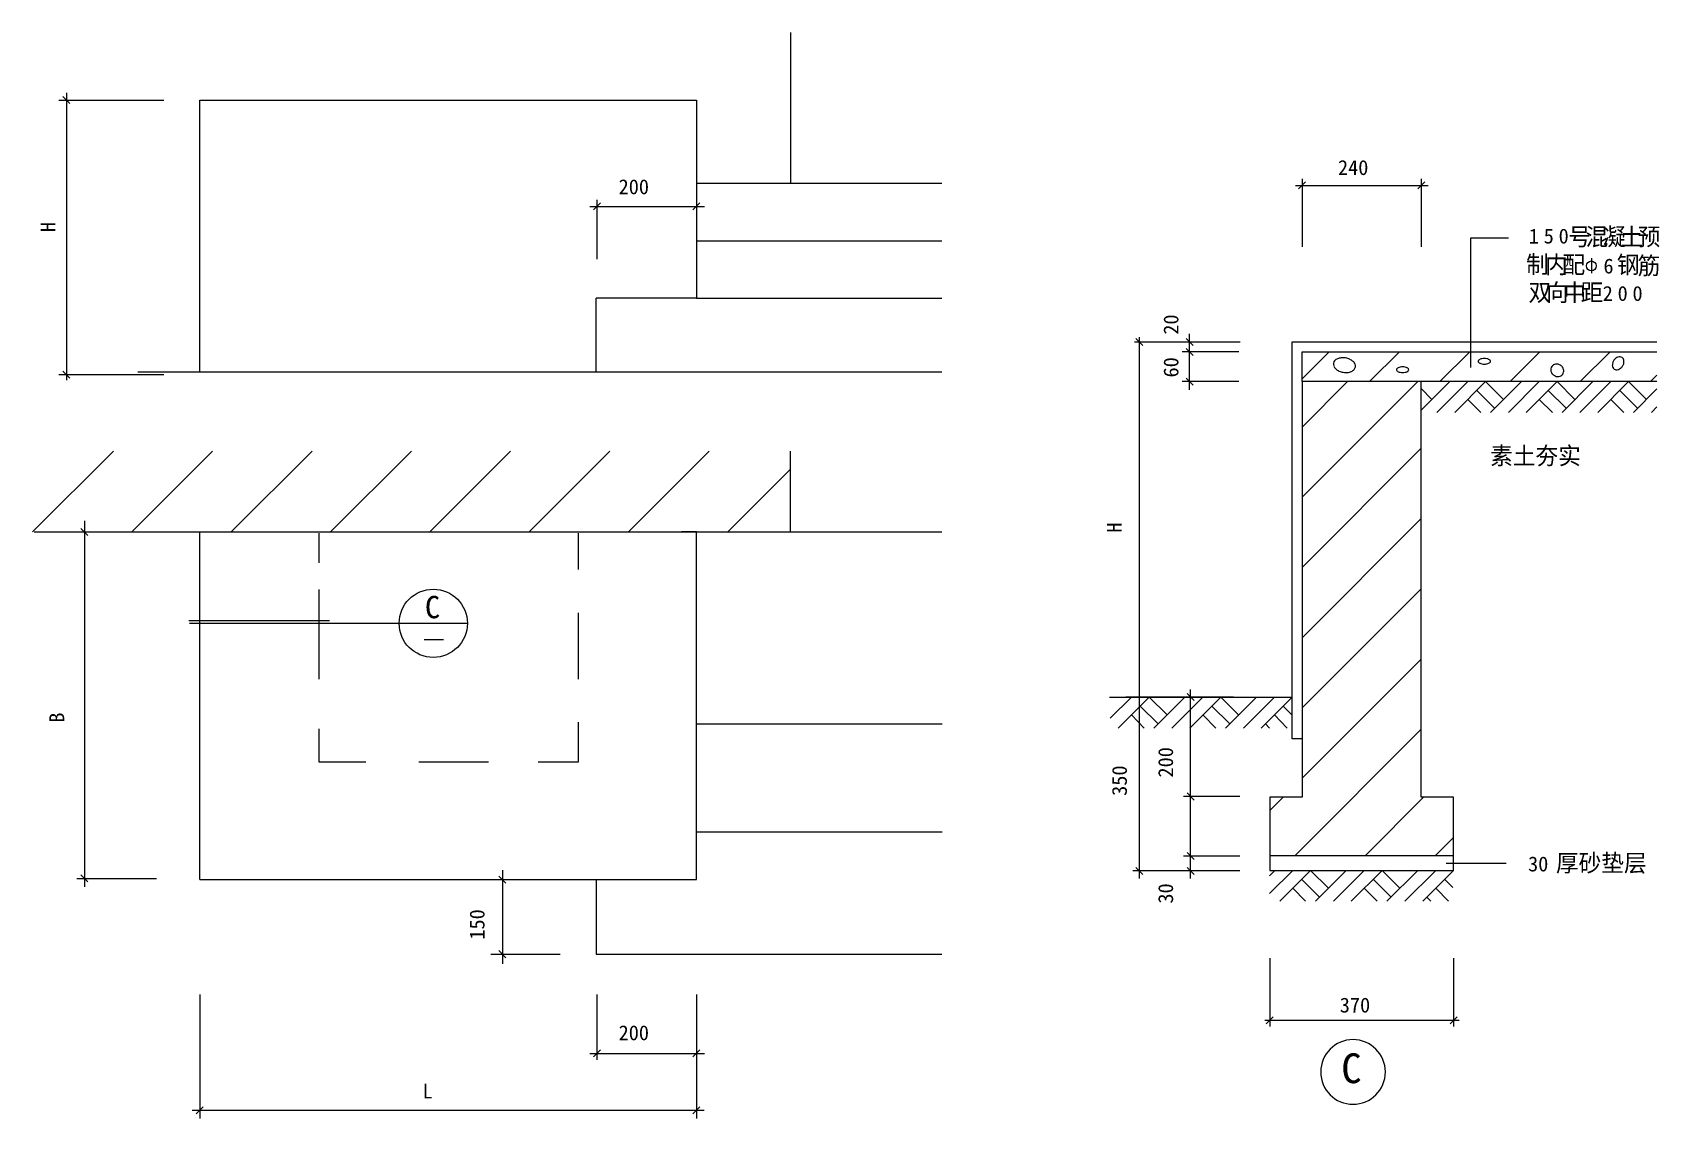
# Model space of a CAD drawing. Header units: metres. Extents: x 314 to 423, y 313 to 386.
import ezdxf

# ---------------------------------------------------------------- set-up
doc = ezdxf.new("R2010")
doc.units = ezdxf.units.M

msp = doc.modelspace()

# ---------------------------------------------------------------- linework, layer by layer
for p, q in [((365.17, 376.19), (365.17, 386.29)), ((316.55, 382.25), (316.55, 362.96)), ((316.04, 381.76), (323.08, 381.76)), ((358.83, 376.19), (375.31, 376.19)), ((399.04, 376.02), (407.96, 376.02)), ((399.49, 376.47), (399.49, 371.9)), ((407.49, 376.47), (407.49, 371.9)), ((351.69, 374.62), (359.38, 374.62)), ((352.16, 375.06), (352.16, 371.09)), ((410.82, 363.81), (410.82, 372.51)), ((410.82, 372.51), (413.34, 372.51)), ((358.83, 372.32), (375.31, 372.32)), ((418.91, 371.14), (418.91, 370.15)), ((358.83, 368.46), (352.1, 368.46)), ((352.1, 363.51), (352.1, 368.46)), ((358.83, 368.46), (375.31, 368.46)), ((391.93, 362.32), (391.93, 366.06)), ((395.34, 365.52), (388.25, 365.52)), ((388.57, 329.52), (388.57, 365.85)), ((395.24, 364.86), (391.44, 364.86)), ((398.83, 365.54), (408.16, 365.54)), ((398.83, 338.89), (398.83, 365.54)), ((399.49, 363.06), (401.31, 364.87)), ((404.02, 362.87), (406.02, 364.87)), ((408.16, 365.54), (423.31, 365.54)), ((408.74, 362.87), (410.74, 364.87)), ((413.45, 362.87), (415.45, 364.87)), ((418.16, 362.87), (420.16, 364.87)), ((316.04, 363.33), (323.08, 363.33)), ((321.34, 363.51), (375.31, 363.51)), ((395.24, 362.86), (391.44, 362.86)), ((399.49, 355.1), (407.26, 362.87)), ((399.49, 359.81), (402.55, 362.87)), ((409.41, 362.87), (407.49, 360.95)), ((410.61, 362.87), (408.54, 360.8)), ((411.81, 362.87), (409.74, 360.8)), ((413.01, 361.67), (411.81, 362.87)), ((414.21, 362.87), (412.14, 360.8)), ((415.41, 362.87), (413.34, 360.8)), ((416.61, 362.87), (414.54, 360.8)), ((417.81, 361.67), (416.61, 362.87)), ((419.01, 362.87), (416.94, 360.8)), ((420.21, 362.87), (418.14, 360.8)), ((421.41, 362.87), (419.34, 360.8)), ((422.61, 361.67), (421.41, 362.87)), ((422.88, 362.87), (423.31, 363.3)), ((408.21, 361.67), (407.49, 362.39)), ((411.49, 360.8), (410.61, 361.67)), ((412.41, 361.07), (411.21, 362.27)), ((416.29, 360.8), (415.41, 361.67)), ((417.21, 361.07), (416.01, 362.27)), ((421.09, 360.8), (420.21, 361.67)), ((422.01, 361.07), (420.81, 362.27)), ((423.31, 362.37), (421.74, 360.8)), ((423.31, 361.17), (422.94, 360.8)), ((399.49, 350.39), (407.49, 358.39)), ((319.7, 358.2), (314.27, 352.77)), ((326.36, 358.2), (320.94, 352.77)), ((333.03, 358.2), (327.61, 352.77)), ((339.7, 358.2), (334.27, 352.77)), ((346.36, 358.2), (340.94, 352.77)), ((353.03, 358.2), (347.61, 352.77)), ((359.7, 358.2), (354.27, 352.77)), ((365.16, 356.99), (360.94, 352.77)), ((317.76, 353.51), (317.76, 328.96)), ((325.5, 329.44), (325.5, 352.77)), ((325.5, 352.77), (326.5, 352.77)), ((358.83, 352.77), (357.83, 352.77)), ((358.83, 329.44), (358.83, 352.77)), ((365.16, 352.77), (375.31, 352.77)), ((399.49, 345.67), (407.49, 353.67)), ((333.52, 350.69), (333.52, 352.7)), ((350.9, 352.7), (350.9, 350.25)), ((333.52, 342.9), (333.52, 348.91)), ((399.49, 340.96), (407.49, 348.96)), ((350.9, 347.35), (350.9, 342.9)), ((324.77, 346.84), (334.2, 346.84)), ((324.8, 346.64), (343.46, 346.64)), ((340.55, 345.56), (341.85, 345.56)), ((399.49, 336.24), (407.49, 344.24)), ((392.01, 329.52), (392.01, 342.2)), ((386.57, 341.69), (398.83, 341.69)), ((388.03, 341.69), (386.61, 340.27)), ((389.23, 341.69), (387.15, 339.61)), ((394.89, 341.69), (387.67, 341.69)), ((389.83, 339.89), (388.63, 341.09)), ((390.43, 340.49), (389.23, 341.69)), ((391.63, 341.69), (389.55, 339.61)), ((392.83, 341.69), (390.75, 339.61)), ((394.03, 341.69), (391.95, 339.61)), ((394.63, 339.89), (393.43, 341.09)), ((395.23, 340.49), (394.03, 341.69)), ((396.43, 341.69), (394.35, 339.61)), ((397.63, 341.69), (395.55, 339.61)), ((398.83, 341.69), (396.75, 339.61)), ((398.78, 340.53), (398.23, 341.09)), ((350.9, 340), (350.9, 337.33)), ((358.83, 339.9), (375.32, 339.9)), ((388.9, 339.61), (388.03, 340.49)), ((393.7, 339.61), (392.83, 340.49)), ((397.3, 339.61), (397.03, 339.89)), ((398.5, 339.61), (397.63, 340.49)), ((333.52, 337.33), (333.52, 339.56)), ((399.49, 338.89), (398.83, 338.89)), ((399.02, 331.06), (407.49, 339.53)), ((336.64, 337.33), (333.52, 337.33)), ((344.88, 337.33), (340.2, 337.33)), ((350.9, 337.33), (348.22, 337.33)), ((395.31, 335.02), (391.52, 335.02)), ((397.33, 334.08), (398.22, 334.97)), ((403.74, 331.06), (407.64, 334.97)), ((358.83, 332.64), (375.32, 332.64)), ((408.45, 331.06), (409.66, 332.27)), ((395.31, 331.02), (391.52, 331.02)), ((397.33, 331.06), (409.66, 331.06)), ((345.81, 330.08), (345.81, 323.78)), ((395.31, 330.02), (388.13, 330.02)), ((398.86, 330.06), (397.3, 328.5)), ((397.66, 330.06), (397.3, 329.7)), ((400.06, 330.06), (397.99, 327.99)), ((401.26, 328.86), (400.06, 330.06)), ((402.46, 330.06), (400.39, 327.99)), ((403.66, 330.06), (401.59, 327.99)), ((404.86, 330.06), (402.79, 327.99)), ((406.06, 328.86), (404.86, 330.06)), ((407.26, 330.06), (405.19, 327.99)), ((408.46, 330.06), (406.39, 327.99)), ((409.66, 330.06), (407.59, 327.99)), ((409.17, 330.55), (413.2, 330.55)), ((317.25, 329.51), (322.59, 329.51)), ((325.5, 329.44), (358.83, 329.44)), ((352.1, 329.44), (352.1, 324.44)), ((399.73, 327.99), (398.86, 328.86)), ((400.66, 328.26), (399.46, 329.46)), ((404.53, 327.99), (403.66, 328.86)), ((405.46, 328.26), (404.26, 329.46)), ((409.33, 327.99), (408.46, 328.86)), ((409.62, 328.9), (409.06, 329.46)), ((408.13, 327.99), (407.86, 328.26)), ((345.04, 324.44), (349.68, 324.44)), ((352.1, 324.44), (375.31, 324.44)), ((397.33, 324.16), (397.33, 319.59)), ((409.66, 324.16), (409.66, 319.59)), ((325.5, 321.74), (325.5, 313.41)), ((352.16, 321.74), (352.16, 317.35)), ((358.83, 321.74), (358.83, 313.41)), ((396.99, 320), (410.03, 320)), ((351.69, 317.78), (359.38, 317.78)), ((324.99, 313.96), (359.36, 313.96))]:
    msp.add_line(p, q)
for points in [[(316.78, 381.52), (316.31, 381.99)], [(325.5, 363.51), (325.5, 381.75), (358.83, 381.75), (358.83, 368.46)], [(399.73, 376.26), (399.26, 375.79)], [(407.73, 376.26), (407.26, 375.79)], [(352.4, 374.86), (351.93, 374.39)], [(359.07, 374.86), (358.59, 374.39)], [(388.8, 365.29), (388.33, 365.76)], [(392.17, 365.29), (391.7, 365.76)], [(392.17, 364.62), (391.7, 365.09)], [(423.31, 362.87), (407.49, 362.87), (399.49, 362.87), (399.49, 364.87), (407.49, 364.87), (423.31, 364.87)], [(316.78, 363.1), (316.31, 363.57)], [(392.17, 362.62), (391.7, 363.09)], [(399.49, 362.87), (399.49, 334.97), (397.33, 334.97), (397.33, 330.06), (409.66, 330.06), (409.66, 334.97), (407.49, 334.97), (407.49, 362.87)], [(314.37, 352.77), (365.16, 352.77), (365.16, 358.2)], [(317.99, 352.54), (317.52, 353.01)], [(392.24, 341.45), (391.77, 341.92)], [(392.24, 334.78), (391.77, 335.26)], [(392.24, 330.78), (391.77, 331.26)], [(388.8, 329.78), (388.33, 330.26)], [(392.24, 329.78), (391.77, 330.26)], [(317.99, 329.28), (317.52, 329.75)], [(346.05, 329.2), (345.57, 329.68)], [(346.05, 324.2), (345.57, 324.68)], [(397.56, 320.23), (397.09, 319.76)], [(409.9, 320.23), (409.42, 319.76)], [(352.4, 318.01), (351.93, 317.54)], [(359.07, 318.01), (358.59, 317.54)], [(325.73, 314.2), (325.26, 313.73)], [(359.07, 314.2), (358.59, 313.73)]]:
    msp.add_lwpolyline(points)
for centre, radius in [((418.91, 370.63), 0.33), ((341.17, 346.64), 2.29)]:
    msp.add_circle(centre, radius)
for centre, radius, start, end in [((401.92, 364.04), 0.33, 138.34, 170.54), ((401.92, 364.04), 0.33, 170.54, 202.75), ((402.14, 364.13), 0.57, 202.75, 227.21), ((402.1, 363.88), 0.57, 113.87, 138.34), ((402.3, 364.3), 0.8, 227.21, 245.31), ((402.19, 363.66), 0.8, 95.78, 113.87), ((402.23, 363.34), 1.13, 80.54, 95.78), ((402.23, 363.34), 1.13, 65.31, 80.54), ((402.36, 363.63), 0.8, 47.21, 65.31), ((402.57, 364.06), 0.57, 293.87, 318.34), ((402.53, 363.81), 0.57, 22.75, 47.21), ((402.74, 363.9), 0.33, 318.34, 350.54), ((402.74, 363.9), 0.33, 350.54, 382.75), ((405.92, 363.66), 0.09, 137.18, 180), ((406.07, 363.52), 0.3, 114.08, 137.18), ((406.17, 363.29), 0.55, 100.49, 114.08), ((406.24, 362.93), 0.92, 90, 100.49), ((406.24, 362.93), 0.92, 79.51, 90), ((406.31, 363.29), 0.55, 65.92, 79.51), ((406.41, 363.52), 0.3, 42.82, 65.92), ((406.56, 363.66), 0.09, 0, 42.82), ((411.4, 364.23), 0.09, 137.18, 180), ((411.4, 364.23), 0.09, 180, 222.82), ((411.55, 364.08), 0.3, 114.08, 137.18), ((411.55, 364.37), 0.3, 222.82, 245.92), ((411.66, 363.86), 0.55, 100.49, 114.08), ((411.66, 364.6), 0.55, 245.92, 259.51), ((411.72, 363.49), 0.92, 90, 100.49), ((411.72, 364.96), 0.92, 259.51, 270), ((411.72, 363.49), 0.92, 79.51, 90), ((411.72, 364.96), 0.92, 270, 280.49), ((411.79, 363.86), 0.55, 65.92, 79.51), ((411.79, 364.6), 0.55, 280.49, 294.08), ((411.89, 364.08), 0.3, 42.82, 65.92), ((411.89, 364.37), 0.3, 294.08, 317.18), ((412.05, 364.23), 0.09, 0, 42.82), ((412.05, 364.23), 0.09, 317.18, 360), ((416.59, 363.66), 0.41, 171.11, 194.45), ((416.55, 363.67), 0.36, 146.29, 171.11), ((416.55, 363.67), 0.36, 121.47, 146.29), ((416.57, 363.63), 0.41, 98.14, 121.47), ((416.58, 363.59), 0.45, 76.64, 98.14), ((416.57, 363.54), 0.5, 56.29, 76.64), ((416.57, 363.54), 0.5, 35.94, 56.29), ((416.61, 363.57), 0.45, 14.45, 35.94), ((416.65, 363.58), 0.41, 351.11, 374.45), ((420.69, 363.98), 0.38, 182.27, 206.48), ((420.8, 363.98), 0.48, 162.62, 182.27), ((420.93, 363.94), 0.62, 145.32, 162.62), ((420.59, 363.93), 0.27, 206.48, 235.32), ((420.93, 363.94), 0.62, 128.02, 145.32), ((420.59, 363.93), 0.27, 235.32, 264.17), ((420.84, 364.05), 0.48, 108.38, 128.02), ((420.6, 364.04), 0.38, 264.17, 288.38), ((420.81, 364.15), 0.38, 84.17, 108.38), ((420.57, 364.14), 0.48, 288.38, 308.02), ((420.82, 364.26), 0.27, 55.32, 84.17), ((420.49, 364.25), 0.62, 308.02, 325.32), ((420.82, 364.26), 0.27, 26.48, 55.32), ((420.49, 364.25), 0.62, 325.32, 342.62), ((420.72, 364.21), 0.38, 2.27, 26.48), ((420.62, 364.21), 0.48, 342.62, 362.27), ((402.44, 364.6), 1.13, 245.31, 260.54), ((402.44, 364.6), 1.13, 260.54, 275.78), ((402.47, 364.27), 0.8, 275.78, 293.87), ((405.92, 363.66), 0.09, 180, 222.82), ((406.07, 363.8), 0.3, 222.82, 245.92), ((406.17, 364.03), 0.55, 245.92, 259.51), ((406.24, 364.4), 0.92, 259.51, 270), ((406.24, 364.4), 0.92, 270, 280.49), ((406.31, 364.03), 0.55, 280.49, 294.08), ((406.41, 363.8), 0.3, 294.08, 317.18), ((406.56, 363.66), 0.09, 317.18, 360), ((416.63, 363.67), 0.45, 194.45, 215.94), ((416.67, 363.7), 0.5, 215.94, 236.29), ((416.67, 363.7), 0.5, 236.29, 256.64), ((416.66, 363.65), 0.45, 256.64, 278.14), ((416.67, 363.61), 0.41, 278.14, 301.47), ((416.69, 363.57), 0.36, 301.47, 326.29), ((416.69, 363.57), 0.36, 326.29, 351.11), ((402.91, 316.53), 2.17, 0, 180), ((402.91, 316.53), 2.17, 180, 360)]:
    msp.add_arc(centre, radius, start, end)

# ---------------------------------------------------------------- texts
for s, height, p in [('240 ', 1, (401.9, 376.73)), ('200', 1, (353.61, 375.44)), ('1', 1, (414.71, 372.13)), ('5', 1, (415.71, 372.13)), ('0', 1, (416.71, 372.13)), ('号', 1.17, (417.36, 372)), ('混', 1.17, (418.52, 372)), ('凝', 1.17, (419.69, 372)), ('土', 1.17, (420.86, 372)), ('预', 1.17, (422.02, 372)), ('制', 1.17, (414.53, 370.15)), ('内', 1.17, (415.8, 370.13)), ('配', 1.17, (416.97, 370.13)), ('钢', 1.17, (420.62, 370.13)), ('筋', 1.17, (422.01, 370.06)), ('6', 1, (419.72, 370.12)), ('双', 1.17, (414.69, 368.26)), ('向', 1.17, (415.86, 368.26)), ('中', 1.17, (417.03, 368.26)), ('距', 1.17, (418.19, 368.26)), ('2', 1, (419.67, 368.28)), ('0', 1, (420.67, 368.28)), ('0', 1, (421.67, 368.28)), ('素土夯实', 1.17, (412.12, 357.3)), ('C', 1.5, (340.61, 346.98)), ('30', 1, (414.66, 329.99)), ('厚砂垫层', 1.17, (416.53, 329.97)), ('370', 1, (402.02, 320.52)), ('200', 1, (353.61, 318.66)), ('C', 2, (402.12, 315.78)), ('L', 1, (340.45, 314.75))]:
    msp.add_text(s, height=height).set_placement(p)
for s, p in [('H', (315.81, 372.89)), ('20', (391.19, 366.01)), ('60', (391.19, 363.14)), ('H', (387.39, 352.73)), ('B', (316.4, 339.97)), ('200', (390.83, 336.29)), ('350', (387.73, 335.06)), ('30', (390.83, 327.83)), ('150', (344.61, 325.41))]:
    msp.add_text(s, height=1, rotation=90).set_placement(p)

doc.saveas('drawing.dxf')
